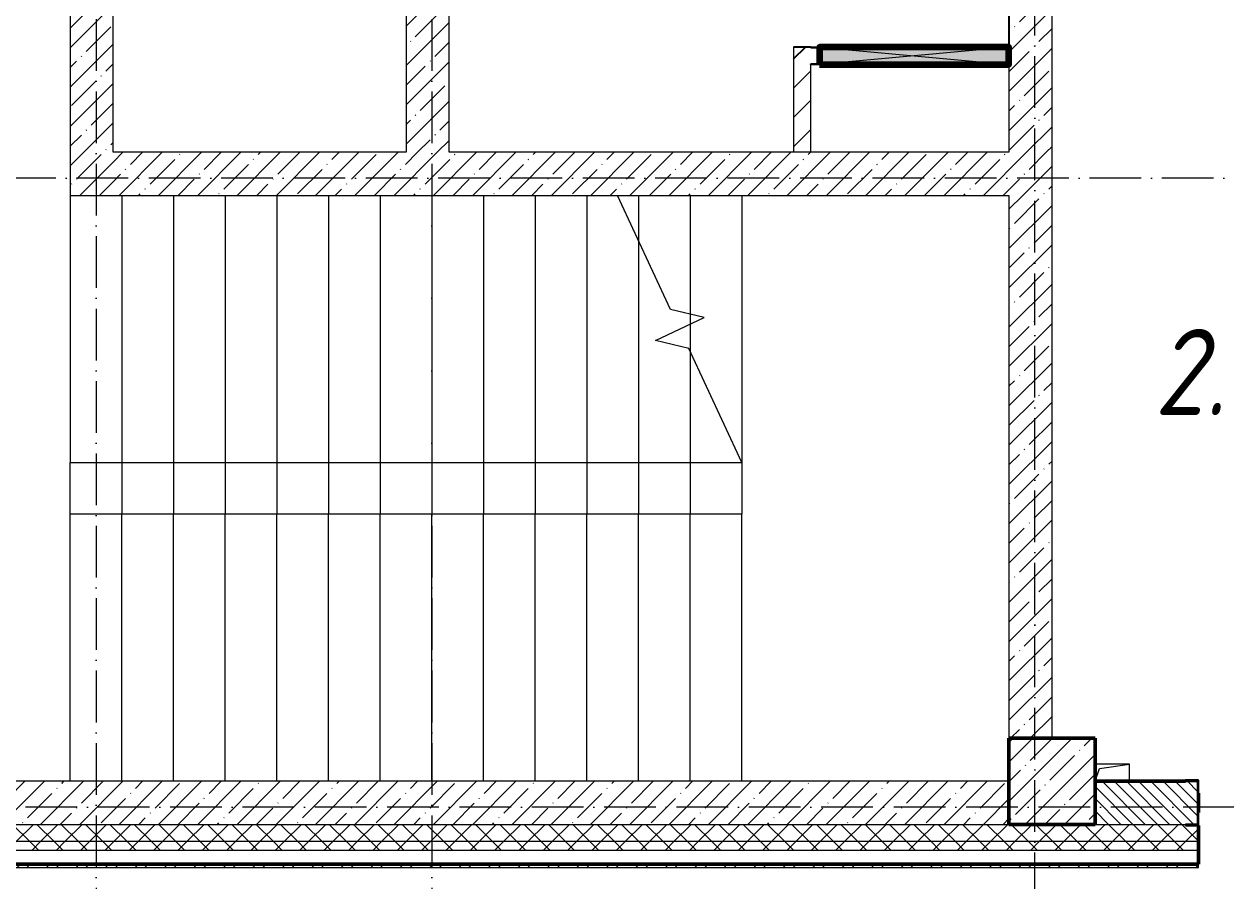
# Model space of a CAD drawing. Header units: millimetres. Extents: x -356862 to 418287, y 0 to 839748.
# Drawn here: x -16010 to -9032, y 456769 to 461741 of the extents above; entities that cross this region are included whole.
import ezdxf

# ---------------------------------------------------------------- set-up
doc = ezdxf.new("R2010")
doc.units = ezdxf.units.MM
doc.linetypes.add('50_200_ШТРИХ_1Т_ш5_п1_п1_', pattern=[700, 500, -100, 0, -100])
for name, color, linetype, lineweight in [('9.7) Заделка 956 шт', 6, 'Continuous', 158), ('A-DETL-GENF-OTLN', 7, 'Continuous', 9), ('A-FLOR-____-OTLN', 7, 'Continuous', 9), ('A-GENM-____-MCUT', 7, 'Continuous', 25), ('A-GENM-____-OTLN', 7, 'Continuous', 9), ('A-GENM-____-OTLN-1', 7, 'Continuous', 25), ('A-GLAZ-____-OTLN', 7, 'Continuous', 9), ('A-WALL-____-MCUT-1', 7, 'Continuous', 9), ('A-WALL-____-MCUT-2', 7, 'Continuous', 50), ('A-WALL-____-MCUT-3', 7, 'Continuous', 9), ('A-WALL-____-PATT-1', 7, 'Continuous', 9), ('A-WALL-FNSH-MCUT-1', 7, 'Continuous', 9), ('S-COLS-____-MCUT', 7, 'Continuous', 50), ('S-COLS-____-OTLN', 7, 'Continuous', 9), ('S-GRID-____-OTLN-1', 7, '50_200_ШТРИХ_1Т_ш5_п1_п1_', 9), ('S-STRS-____-MBND', 7, 'Continuous', 9), ('S-STRS-____-OTLN-1', 7, 'Continuous', 9), ('Марки помещений', 7, 'Continuous', 9)]:
    doc.layers.add(name, color=color, linetype=linetype, lineweight=lineweight)
doc.styles.add('ISOCPEUR_I_3', font='isocpeui.ttf', dxfattribs={"width": 0.85, "height": 2.2})
pattern_1 = [(45, (-15591.66, 459015.94), (-114.0493, 114.0493), []), (45, (-15477.61, 459015.94), (-114.0493, 114.0493), [201.612, -40.322, 3.353, -36.97])]
pattern_2 = [(45, (-15591.66, 459015.94), (-70.71068, 70.71068), []), (135, (-15591.66, 459015.94), (-70.71068, -70.71068), [])]
pattern_3 = [(45, (-15591.66, 459015.94), (-84.8528, 84.8528), [])]

# ---------------------------------------------------------------- blocks, each defined once
blk = doc.blocks.new('BSC_Колонна _Прямоугольная - 500х500-V84-АР1_План отверстий 2 этажа в осях 1-64_А-ГГ')
at = {"layer": 'S-COLS-____-OTLN'}
h = blk.add_hatch(dxfattribs=at)
h.set_pattern_fill('FP_113', color=256, style=0, pattern_type=2)
h.set_pattern_definition([(45, (-5550, 1668.96), (-114.0493, 114.0493), []), (45, (-5435.95, 1668.96), (-114.0493, 114.0493), [201.613, -40.323, 3.353, -36.97])])
h.paths.add_polyline_path([(-250, -250), (250, -250), (250, 250), (-250, 250)], flags=0)
at = {"layer": 'S-COLS-____-MCUT'}
for p, q in [((250, 250), (-250, 250)), ((-250, 250), (-250, -250)), ((250, -250), (250, 250)), ((-250, -250), (250, -250))]:
    blk.add_line(p, q, dxfattribs=at)
blk = doc.blocks.new('Фахверк_СКБ_Уголок - 250_2700-27497298-АР1_План отверстий 2 этажа в осях 1-64_А-ГГ')
at = {"layer": 'A-GENM-____-MCUT'}
for p, q in [((200, 181), (125, 181)), ((125, 181), (125, 106)), ((131, 106), (131, 175)), ((131, 175), (200, 175)), ((200, 175), (200, 181)), ((125, 106), (131, 106)), ((131, -6), (125, -6)), ((125, -6), (125, -81)), ((131, -75), (131, -6)), ((125, -81), (200, -81)), ((200, -75), (131, -75)), ((200, -81), (200, -75))]:
    blk.add_line(p, q, dxfattribs=at)
blk = doc.blocks.new('AR_Отверстие прямоугольное _в плите_ - AR_Отверстие прямоугольное _в плите_-30510746-АР1_План отверстий 2 этажа в осях 1-64_А-ГГ')
at = {"layer": 'A-GENM-____-OTLN'}
for p, q in [((100, 50), (-100, 50)), ((-100, -50), (-75, 25)), ((-75, 25), (100, 50)), ((100, -50), (100, 50))]:
    blk.add_line(p, q, dxfattribs=at)
blk = doc.blocks.new('AR_Отверстие прямоугольное _в стене_ - AR_Отверстие прямоугольное _в стене__ОВ-36901919-АР1_План отверстий 2 этажа в осях 1-64_А-ГГ')
at = {"layer": 'A-GLAZ-____-OTLN'}
blk.add_hatch(color=256, dxfattribs=at).paths.add_polyline_path([(-550, -50), (550, -50), (550, 50), (-550, 50)], flags=0)
at = {"layer": 'A-DETL-GENF-OTLN'}
for p, q in [((-550, -50), (-550, 50)), ((-550, 50), (550, 50)), ((550, 50), (-550, -50)), ((-550, 50), (550, -50)), ((550, 50), (-550, 50)), ((-550, 50), (-550, -50)), ((550, 50), (550, -50)), ((550, -50), (550, 50)), ((550, -50), (-550, -50)), ((-550, -50), (550, -50))]:
    blk.add_line(p, q, dxfattribs=at)
blk = doc.blocks.new('154_Фахверк_СКБ_Швеллер - Тип_100_3960-V200-АР1_План отверстий 2 этажа в осях 1-64_А-ГГ')
at = {"layer": 'A-GENM-____-MCUT'}
for p, q in [((125, 50), (175, 50)), ((128, 47), (128, -47)), ((175, 47), (128, 47)), ((175, 50), (175, 47)), ((175, -50), (125, -50)), ((128, -47), (175, -47)), ((175, -47), (175, -50))]:
    blk.add_line(p, q, dxfattribs=at)
blk = doc.blocks.new('2этаж')
at = {"layer": 'S-GRID-____-OTLN-1', "color": 251, "ltscale": 0.6, "true_color": 0x636466}
for p, q in [((-10141.7, 454533.3), (-10141.7, 508896.9)), ((-15591.7, 465551), (-15591.7, 454533.3)), ((-13641.7, 465551), (-13641.7, 454533.3)), ((88359, 460847), (-20260.4, 460847)), ((88482.7, 457197), (-20260.4, 457197))]:
    blk.add_line(p, q, dxfattribs=at)

msp = doc.modelspace()

# ---------------------------------------------------------------- hatches: boundary and pattern name
h = msp.add_hatch()
h.set_pattern_fill('FP_4', color=256, style=0, pattern_type=2)
h.set_pattern_definition(pattern_3)
h.paths.add_polyline_path([(-11541.6634, 461506.983), (-11441.6634, 461506.983), (-11441.6634, 461509.983), (-11394.6634, 461511.0699), (-11394.6634, 461603.983), (-11441.6634, 461603.983), (-11441.6634, 461606.983), (-11541.6634, 461606.983), (-11541.6634, 461509.983)], flags=0)
at = {"layer": 'A-WALL-____-PATT-1'}
h = msp.add_hatch(dxfattribs=at)
h.set_pattern_fill('FP_25', color=256, style=0, pattern_type=2)
h.set_pattern_definition(pattern_1)
h.paths.add_polyline_path([(-15605.353, 460746.983), (-15491.6634, 460746.983), (-15491.6634, 464846.983), (-15741.6634, 464846.983), (-15741.6634, 460746.983)], flags=0)
h = msp.add_hatch(dxfattribs=at)
h.set_pattern_fill('FP_25', color=256, style=0, pattern_type=2)
h.set_pattern_definition(pattern_1)
h.paths.add_polyline_path([(-10041.6634, 460996.983), (-10041.6634, 464596.983), (-10291.6634, 464596.983), (-10291.6634, 460996.983)], flags=0)
h = msp.add_hatch(dxfattribs=at)
h.set_pattern_fill('FP_25', color=256, style=0, pattern_type=2)
h.set_pattern_definition(pattern_1)
h.paths.add_polyline_path([(-13791.6634, 460996.983), (-13541.6634, 460996.983), (-13541.6634, 462046.983), (-13791.6634, 462046.983)], flags=0)
h.paths.add_polyline_path([(-13541.6634, 463396.983), (-13541.6634, 463696.983), (-13791.6634, 463696.983), (-13791.6634, 463396.983)], flags=0)
h = msp.add_hatch(dxfattribs=at)
h.set_pattern_fill('FP_4', color=256, style=0, pattern_type=2)
h.set_pattern_definition(pattern_3)
h.paths.add_polyline_path([(-11441.6634, 460996.983), (-11441.6634, 461506.983), (-11541.6634, 461506.983), (-11541.6634, 460996.983)], flags=0)
h = msp.add_hatch(dxfattribs=at)
h.set_pattern_fill('FP_25', color=256, style=0, pattern_type=2)
h.set_pattern_definition(pattern_1)
h.paths.add_polyline_path([(-10041.6634, 460746.983), (-10041.6634, 460996.983), (-15491.6634, 460996.983), (-15491.6634, 460746.983), (-10291.6634, 460746.983)], flags=0)
h = msp.add_hatch(dxfattribs=at)
h.set_pattern_fill('FP_25', color=256, style=0, pattern_type=2)
h.set_pattern_definition(pattern_1)
h.paths.add_polyline_path([(-10041.6634, 457596.983), (-10041.6634, 460746.983), (-10291.6634, 460746.983), (-10291.6634, 457596.983)], flags=0)
h = msp.add_hatch(dxfattribs=at)
h.set_pattern_fill('FP_25', color=256, style=0, pattern_type=2)
h.set_pattern_definition(pattern_1)
h.paths.add_polyline_path([(-10291.6634, 457096.983), (-10291.6634, 457346.983), (-17791.6634, 457346.983), (-17791.6634, 457096.983), (-10302.9601, 457096.983)], flags=0)
h = msp.add_hatch(dxfattribs=at)
h.set_pattern_fill('FP_6', color=256, style=0, pattern_type=2)
h.set_pattern_definition([(135, (-15591.663, 459015.94), (-35.35534, -35.35534), [])])
h.paths.add_polyline_path([(-5191.6634, 457096.983), (-5191.6634, 457346.983), (-8185.6634, 457346.983), (-8185.6634, 457277.983), (-8191.6634, 457277.983), (-8191.6634, 457165.983), (-8185.6634, 457165.983), (-8185.6634, 457096.983), (-6768.0315, 457096.983)], flags=0)
h.paths.add_polyline_path([(-9266.6634, 457096.983), (-9197.6634, 457096.983), (-9197.6634, 457165.983), (-9191.6634, 457165.983), (-9191.6634, 457277.983), (-9197.6634, 457277.983), (-9197.6634, 457346.983), (-9791.6634, 457346.983), (-9791.6634, 457096.983)], flags=0)
h = msp.add_hatch(dxfattribs=at)
h.set_pattern_fill('FP_1', color=256, style=0, pattern_type=2)
h.set_pattern_definition(pattern_2)
h.paths.add_polyline_path([(85658.3366, 456996.983), (85658.3366, 457096.983), (76633.3366, 457096.983), (76633.3366, 457090.983), (76558.3366, 457090.983), (76558.3366, 456996.983), (85158.3366, 456996.983)], flags=0)
h.paths.add_polyline_path([(74758.3366, 456996.983), (74758.3366, 457090.983), (74683.3366, 457090.983), (74683.3366, 457096.983), (66808.3366, 457096.983), (66808.3366, 456996.983), (74535.3257, 456996.983)], flags=0)
h.paths.add_polyline_path([(65308.3366, 456996.983), (65808.3366, 456996.983), (65808.3366, 457096.983), (64683.3366, 457096.983), (64683.3366, 457090.983), (64608.3366, 457090.983), (64608.3366, 456996.983), (64683.3366, 456996.983)], flags=0)
h.paths.add_polyline_path([(55408.3366, 456996.983), (56808.3366, 456996.983), (56808.3366, 457096.983), (55483.3366, 457096.983), (55483.3366, 457090.983), (55408.3366, 457090.983)], flags=0)
h.paths.add_polyline_path([(53258.3366, 456996.983), (53608.3366, 456996.983), (53608.3366, 457090.983), (53533.3366, 457090.983), (53533.3366, 457096.983), (52483.3366, 457096.983), (52483.3366, 457090.983), (52408.3366, 457090.983), (52408.3366, 456996.983), (52758.3366, 456996.983)], flags=0)
h.paths.add_polyline_path([(50608.0335, 456996.983), (50608.0335, 457090.983), (50533.3366, 457090.983), (50533.3366, 457096.983), (49483.3366, 457096.983), (49483.3366, 457090.983), (49408.3366, 457090.983), (49408.3366, 456996.983), (49790.8257, 456996.983)], flags=0)
h.paths.add_polyline_path([(47608.3366, 456996.983), (47608.3366, 457090.983), (47533.3366, 457090.983), (47533.3366, 457096.983), (46483.3366, 457096.983), (46483.3366, 457090.983), (46408.3366, 457090.983), (46408.3366, 456996.983), (47139.6293, 456996.983)], flags=0)
h.paths.add_polyline_path([(43758.3366, 456996.983), (44608.3366, 456996.983), (44608.3366, 457090.983), (44533.3366, 457090.983), (44533.3366, 457096.983), (43483.3366, 457096.983), (43483.3366, 457090.983), (43408.3366, 457090.983), (43408.3262, 456996.983), (43604.7007, 456996.983)], flags=0)
h.paths.add_polyline_path([(38302.3078, 456996.983), (38608.3262, 456996.983), (38608.3262, 457090.983), (38533.3366, 457090.983), (38533.3366, 457096.983), (37483.3366, 457096.983), (37483.3366, 457090.983), (37408.3366, 457090.983), (37408.3314, 456996.983), (38258.3366, 456996.983)], flags=0)
h.paths.add_polyline_path([(34408.3366, 456996.983), (35608.3314, 456996.983), (35608.3314, 457090.983), (35533.3366, 457090.983), (35533.3366, 457096.983), (34483.3366, 457096.983), (34483.3366, 457090.983), (34408.3366, 457090.983)], flags=0)
h.paths.add_polyline_path([(32116.1828, 456996.983), (32608.3366, 456996.983), (32608.3366, 457090.983), (32533.3366, 457090.983), (32533.3366, 457096.983), (31483.3366, 457096.983), (31483.3366, 457090.983), (31408.3366, 457090.983), (31408.3366, 456996.983), (31483.3366, 456996.983)], flags=0)
h.paths.add_polyline_path([(29464.9864, 456996.983), (29608.3366, 456996.983), (29608.3366, 457090.983), (29533.3366, 457090.983), (29533.3366, 457096.983), (28483.3366, 457096.983), (28483.3366, 457090.983), (28408.3366, 457090.983), (28408.3366, 456996.983), (29258.3366, 456996.983)], flags=0)
h.paths.add_polyline_path([(26608.3366, 456996.983), (26608.3366, 457090.983), (26533.3366, 457090.983), (26533.3366, 457096.983), (25483.3366, 457096.983), (25483.3366, 457090.983), (25408.3366, 457090.983), (25408.3366, 456996.983), (26533.3366, 456996.983)], flags=0)
h.paths.add_polyline_path([(23608.3366, 456996.983), (23608.3366, 457090.983), (23533.3366, 457091.6258), (23533.3366, 457096.983), (22208.3366, 457096.983), (22208.3366, 456996.983), (23602.3366, 456996.983)], flags=0)
h.paths.add_polyline_path([(19208.3366, 456996.983), (20408.3366, 456996.983), (20408.3366, 457090.983), (20333.3366, 457090.983), (20333.3366, 457096.983), (19208.3366, 457096.983)], flags=0)
h.paths.add_polyline_path([(17402.3366, 456996.983), (17408.3366, 456996.983), (17408.3366, 457090.983), (17333.3366, 457090.983), (17333.3366, 457096.983), (16283.3366, 457096.983), (16283.3366, 457090.983), (16208.3366, 457090.983), (16209.0042, 456996.983), (17333.3366, 456996.983)], flags=0)
h.paths.add_polyline_path([(14333.3366, 456996.983), (14408.3366, 456996.983), (14408.3366, 457090.983), (14333.3366, 457090.983), (14333.3366, 457096.983), (13208.3366, 457096.983), (13208.3366, 456996.983), (13708.3366, 456996.983)], flags=0)
h.paths.add_polyline_path([(10708.3366, 456996.983), (11408.3366, 456996.983), (11408.3366, 457090.983), (11333.3366, 457090.983), (11333.3366, 457096.983), (10208.3366, 457096.983), (10208.3366, 456996.983)], flags=0)
h.paths.add_polyline_path([(8408.3366, 456996.983), (8408.3366, 457090.983), (8333.3366, 457090.983), (8333.3366, 457096.983), (7283.3366, 457096.983), (7283.3366, 457090.983), (7208.3366, 457090.983), (7208.3366, 456996.983), (7371.6828, 456996.983)], flags=0)
h.paths.add_polyline_path([(5333.3366, 456996.983), (5408.3366, 456996.983), (5408.3366, 457090.983), (5333.3366, 457090.983), (5333.3366, 457096.983), (4208.3366, 457096.983), (4208.3366, 456996.983), (4720.4864, 456996.983)], flags=0)
h.paths.add_polyline_path([(1208.3366, 456996.983), (2408.3366, 456996.983), (2408.3366, 457090.983), (2333.3366, 457090.983), (2333.3366, 457096.983), (1208.3366, 457096.983)], flags=0)
h.paths.add_polyline_path([(-591.6634, 456996.983), (-591.6634, 457090.983), (-666.6634, 457090.983), (-666.6634, 457096.983), (-1716.6634, 457096.983), (-1716.6634, 457090.983), (-1791.6634, 457090.983), (-1791.6634, 456996.983), (-691.6634, 456996.983)], flags=0)
h.paths.add_polyline_path([(-2791.6634, 456996.983), (-2791.6634, 457090.983), (-2866.6634, 457090.983), (-2866.6634, 457096.983), (-8116.6634, 457096.983), (-8116.6634, 457090.983), (-8191.6634, 457090.983), (-8191.6634, 456996.983), (-3233.1029, 456996.983)], flags=0)
h.paths.add_polyline_path([(-10291.6634, 456996.983), (-9191.6634, 456996.983), (-9191.6634, 457090.983), (-9266.6634, 457090.983), (-9266.6634, 457096.983), (-18041.6634, 457096.983), (-18041.6634, 456996.983), (-10302.9601, 456996.983)], flags=0)
h = msp.add_hatch(dxfattribs=at)
h.set_pattern_fill('FP_1', color=256, style=0, pattern_type=2)
h.set_pattern_definition(pattern_2)
h.paths.add_polyline_path([(85658.3366, 456946.983), (85758.3366, 456946.983), (85758.3366, 456996.983), (76558.3366, 456996.983), (76558.3366, 456946.983), (85140.1114, 456946.983)], flags=0)
h.paths.add_polyline_path([(73651.5936, 456946.983), (74758.3366, 456946.983), (74758.3366, 456996.983), (66808.3366, 456996.983), (66808.3366, 456946.983), (72767.8614, 456946.983)], flags=0)
h.paths.add_polyline_path([(64608.3366, 456946.983), (65808.3366, 456946.983), (65808.3366, 456996.983), (64608.3366, 456996.983)], flags=0)
h.paths.add_polyline_path([(56808.3366, 456946.983), (56808.3366, 456996.983), (55408.3366, 456996.983), (55408.3366, 456946.983), (55976.9507, 456946.983)], flags=0)
h.paths.add_polyline_path([(53608.3366, 456946.983), (53608.3366, 456996.983), (52408.3366, 456996.983), (52408.3366, 456946.983), (53325.7543, 456946.983)], flags=0)
h.paths.add_polyline_path([(49790.8257, 456946.983), (50608.0335, 456946.983), (50608.0335, 456996.983), (49408.3366, 456996.983), (49408.3366, 456946.983)], flags=0)
h.paths.add_polyline_path([(47608.3366, 456946.983), (47608.3366, 456996.983), (46408.3366, 456996.983), (46408.3366, 456946.983), (47139.6293, 456946.983)], flags=0)
h.paths.add_polyline_path([(44488.4328, 456946.983), (44608.3366, 456946.983), (44608.3366, 456996.983), (43408.3262, 456996.983), (43408.3262, 456946.983), (43604.7007, 456946.983)], flags=0)
h.paths.add_polyline_path([(38608.3262, 456946.983), (38608.3262, 456996.983), (37408.3314, 456996.983), (37408.3314, 456946.983), (38302.3078, 456946.983)], flags=0)
h.paths.add_polyline_path([(35608.3314, 456946.983), (35608.3314, 456996.983), (34408.3366, 456996.983), (34408.3366, 456946.983), (34767.3792, 456946.983)], flags=0)
h.paths.add_polyline_path([(31408.3366, 456946.983), (32608.3366, 456946.983), (32608.3366, 456996.983), (31408.3366, 456996.983)], flags=0)
h.paths.add_polyline_path([(29464.9864, 456946.983), (29608.3366, 456946.983), (29608.3366, 456996.983), (28408.3366, 456996.983), (28408.3366, 456946.983), (28581.2542, 456946.983)], flags=0)
h.paths.add_polyline_path([(26608.3366, 456946.983), (26608.3366, 456996.983), (25408.3366, 456996.983), (25408.3366, 456946.983), (25930.0578, 456946.983)], flags=0)
h.paths.add_polyline_path([(23278.8614, 456946.983), (23608.3366, 456946.983), (23608.3366, 456996.983), (22208.3366, 456996.983), (22208.3366, 456946.983), (22395.1292, 456946.983)], flags=0)
h.paths.add_polyline_path([(20408.3366, 456946.983), (20408.3366, 456996.983), (19208.3366, 456996.983), (19208.3366, 456946.983), (19743.9328, 456946.983)], flags=0)
h.paths.add_polyline_path([(17408.3366, 456946.983), (17408.3366, 456996.983), (16208.3366, 456996.983), (16209.0042, 456946.983)], flags=0)
h.paths.add_polyline_path([(14408.3366, 456946.983), (14408.3366, 456996.983), (13208.3366, 456996.983), (13208.3366, 456946.983)], flags=0)
h.paths.add_polyline_path([(10208.3366, 456946.983), (11408.3366, 456946.983), (11408.3366, 456996.983), (10208.3366, 456996.983)], flags=0)
h.paths.add_polyline_path([(8408.3366, 456946.983), (8408.3366, 456996.983), (7208.3366, 456996.983), (7208.3366, 456946.983), (7371.6828, 456946.983)], flags=0)
h.paths.add_polyline_path([(5408.3366, 456946.983), (5408.3366, 456996.983), (4208.3366, 456996.983), (4208.3366, 456946.983), (4720.4864, 456946.983)], flags=0)
h.paths.add_polyline_path([(2408.3366, 456946.983), (2408.3366, 456996.983), (1208.3366, 456996.983), (1208.3366, 456946.983), (2069.2899, 456946.983)], flags=0)
h.paths.add_polyline_path([(-591.6634, 456946.983), (-591.6634, 456996.983), (-1791.6634, 456996.983), (-1791.6634, 456946.983), (-1465.6387, 456946.983)], flags=0)
h.paths.add_polyline_path([(-2791.6634, 456946.983), (-2791.6634, 456996.983), (-8191.6634, 456996.983), (-8191.6634, 456946.983), (-3233.1029, 456946.983)], flags=0)
h.paths.add_polyline_path([(-9191.6634, 456946.983), (-9191.6634, 456996.983), (-18141.6634, 456996.983), (-18141.6634, 456946.983), (-10302.9601, 456946.983)], flags=0)
h = msp.add_hatch(dxfattribs=at)
h.set_pattern_fill('FP_3', color=256, style=0, pattern_type=2)
h.set_pattern_definition([(45, (-15591.66, 459015.94), (-85.5366, 85.5366), []), (45, (-15534.64, 459015.94), (-85.5366, 85.5366), [])])
h.paths.add_polyline_path([(22209.3366, 456846.983), (22723.3366, 456846.983), (22723.3366, 456866.983), (22209.3366, 456866.983)], flags=0)
h.paths.add_polyline_path([(19743.9328, 456846.983), (20408.3366, 456846.983), (20408.3366, 456866.983), (19208.3366, 456866.983), (19208.3366, 456846.983)], flags=0)
h.paths.add_polyline_path([(17408.3366, 456846.983), (17408.3366, 456866.983), (16209.3366, 456866.983), (16209.3366, 456846.983)], flags=0)
h.paths.add_polyline_path([(14408.3366, 456846.983), (14408.3366, 456866.983), (13208.3366, 456866.983), (13208.3366, 456846.983)], flags=0)
h.paths.add_polyline_path([(10906.6114, 456846.983), (11408.3366, 456846.983), (11408.3366, 456866.983), (10209.3366, 456866.983), (10209.3366, 456846.983)], flags=0)
h.paths.add_polyline_path([(8408.3366, 456846.983), (8408.3366, 456866.983), (7208.3366, 456866.983), (7208.3366, 456846.983), (7371.6828, 456846.983)], flags=0)
h.paths.add_polyline_path([(4720.4864, 456846.983), (5408.3366, 456846.983), (5408.3366, 456866.983), (4208.3366, 456866.983), (4208.3366, 456846.983)], flags=0)
h.paths.add_polyline_path([(2069.2899, 456846.983), (2408.3366, 456846.983), (2408.3366, 456866.983), (1208.3366, 456866.983), (1208.3366, 456846.983)], flags=0)
h.paths.add_polyline_path([(-1465.6387, 456846.983), (-591.6634, 456846.983), (-591.6634, 456866.983), (-1791.6634, 456866.983), (-1791.6634, 456846.983)], flags=0)
h.paths.add_polyline_path([(-3233.1029, 456846.983), (-2791.6634, 456846.983), (-2791.6634, 456866.983), (-8191.6634, 456866.983), (-8191.6634, 456846.983), (-5000.5672, 456846.983)], flags=0)
h.paths.add_polyline_path([(-10302.9601, 456846.983), (-9191.6634, 456846.983), (-9191.6634, 456866.983), (-18271.6634, 456866.983), (-18271.6634, 456846.983), (-12070.4244, 456846.983)], flags=0)

# ---------------------------------------------------------------- linework, layer by layer
for p, q in [((-10291.6634, 464596.983), (-10291.6634, 461606.983)), ((-11441.6634, 461606.983), (-11541.6634, 461606.983))]:
    msp.add_line(p, q)
at = {"layer": '9.7) Заделка 956 шт'}
msp.add_lwpolyline([(-11391.6634, 461506.983), (-10291.6634, 461506.983), (-10291.6634, 461606.983), (-11391.6634, 461606.983)], close=True, dxfattribs=at)
at = {"layer": 'A-FLOR-____-OTLN'}
msp.add_line((-15741.6634, 457346.983), (-15741.6634, 459196.983), dxfattribs=at)
at = {"layer": 'A-WALL-____-MCUT-1'}
for p, q in [((-15741.6634, 464846.983), (-15741.6634, 460746.983)), ((-10041.6634, 457596.983), (-10041.6634, 464596.983)), ((-15491.6634, 460996.983), (-15491.6634, 463696.983)), ((-13791.6634, 462046.983), (-13791.6634, 460996.983)), ((-13541.6634, 460996.983), (-13541.6634, 462046.983)), ((-10291.6634, 461506.983), (-10291.6634, 460996.983)), ((-13791.6634, 460996.983), (-15491.6634, 460996.983)), ((-10291.6634, 460996.983), (-13541.6634, 460996.983)), ((-15741.6634, 460746.983), (-10291.6634, 460746.983)), ((-10291.6634, 460746.983), (-10291.6634, 457596.983)), ((-10291.6634, 457346.983), (-17791.6634, 457346.983)), ((-18041.6634, 457096.983), (-10291.6634, 457096.983))]:
    msp.add_line(p, q, dxfattribs=at)
at = {"layer": 'A-WALL-____-MCUT-2'}
for p, q in [((-9266.6634, 457346.983), (-9791.6634, 457346.983)), ((-9191.6634, 457165.983), (-9191.6634, 457277.983)), ((-9191.6634, 456866.983), (-9191.6634, 457090.983)), ((-18271.6634, 456866.983), (-9191.6634, 456866.983))]:
    msp.add_line(p, q, dxfattribs=at)
at = {"layer": 'A-WALL-____-MCUT-3'}
for p, q in [((-9791.6634, 457096.983), (-9266.6634, 457096.983)), ((-18191.6634, 456946.983), (-9191.6634, 456946.983)), ((-9191.6634, 456996.983), (-18141.6634, 456996.983))]:
    msp.add_line(p, q, dxfattribs=at)
at = {"layer": 'A-WALL-FNSH-MCUT-1'}
for p, q in [((-11541.6634, 461606.983), (-11541.6634, 460996.983)), ((-11441.6634, 460996.983), (-11441.6634, 461506.983)), ((-18291.6634, 456846.983), (-9191.6634, 456846.983)), ((-9191.6634, 456846.983), (-9191.6634, 456866.983))]:
    msp.add_line(p, q, dxfattribs=at)
at = {"layer": 'S-GRID-____-OTLN-1', "color": 251, "ltscale": 0.6, "true_color": 0x636466}
for p, q in [((-10141.6634, 454533.3346), (-10141.6634, 508896.9006)), ((-10141.6634, 454533.3346), (-10141.6634, 508896.9006)), ((-15591.6634, 465550.9569), (-15591.6634, 454533.3346)), ((-15591.6634, 465550.9569), (-15591.6634, 454533.3346)), ((-13641.6634, 465550.9569), (-13641.6634, 454533.3346)), ((-13641.6634, 465550.9569), (-13641.6634, 454533.3346)), ((88358.9537, 460846.983), (-20260.4336, 460846.983)), ((88358.9537, 460846.983), (-20260.4336, 460846.983)), ((88482.7432, 457196.983), (-20260.4336, 457196.983)), ((88482.7432, 457196.983), (-20260.4336, 457196.983))]:
    msp.add_line(p, q, dxfattribs=at)
at = {"layer": 'S-STRS-____-MBND'}
for p, q in [((-12255.8791, 460085.2714), (-12564.4402, 460746.983)), ((-12061.4412, 460038.0171), (-12255.8791, 460085.2714)), ((-12344.6624, 459905.9489), (-12061.4412, 460038.0171)), ((-12150.2245, 459858.6945), (-12344.6624, 459905.9489)), ((-11841.6634, 459196.983), (-12150.2245, 459858.6945))]:
    msp.add_line(p, q, dxfattribs=at)
at = {"layer": 'S-STRS-____-OTLN-1'}
for p, q in [((-15741.6634, 460746.983), (-15741.6634, 459196.983)), ((-15741.6634, 460746.983), (-15741.6634, 459196.983)), ((-15441.6634, 460746.983), (-15441.6634, 459196.983)), ((-15441.6634, 460746.983), (-15441.6634, 459196.983)), ((-15141.6634, 460746.983), (-15141.6634, 459196.983)), ((-15141.6634, 460746.983), (-15141.6634, 459196.983)), ((-14841.6634, 460746.983), (-14841.6634, 459196.983)), ((-14841.6634, 460746.983), (-14841.6634, 459196.983)), ((-14541.6634, 460746.983), (-14541.6634, 459196.983)), ((-14541.6634, 460746.983), (-14541.6634, 459196.983)), ((-14241.6634, 460746.983), (-14241.6634, 459196.983)), ((-14241.6634, 460746.983), (-14241.6634, 459196.983)), ((-13941.6634, 460746.983), (-13941.6634, 459196.983)), ((-13941.6634, 460746.983), (-13941.6634, 459196.983)), ((-13641.6634, 460746.983), (-13641.6634, 459196.983)), ((-13641.6634, 460746.983), (-13641.6634, 459196.983)), ((-13341.6634, 460746.983), (-13341.6634, 459196.983)), ((-13341.6634, 460746.983), (-13341.6634, 459196.983)), ((-13041.6634, 460746.983), (-13041.6634, 459196.983)), ((-13041.6634, 460746.983), (-13041.6634, 459196.983)), ((-12741.6634, 460746.983), (-12741.6634, 459196.983)), ((-12741.6634, 460746.983), (-12741.6634, 459196.983)), ((-12441.6634, 460746.983), (-12441.6634, 460483.6871)), ((-12441.6634, 460746.983), (-12441.6634, 460483.6871)), ((-12141.6634, 460746.983), (-12141.6634, 460057.5135)), ((-12141.6634, 460746.983), (-12141.6634, 460057.5135)), ((-11841.6634, 460746.983), (-11841.6634, 458896.983)), ((-11841.6634, 460746.983), (-11841.6634, 458896.983)), ((-12441.6634, 460483.6871), (-12441.6634, 459196.983)), ((-12441.6634, 460483.6871), (-12441.6634, 459196.983)), ((-12141.6634, 460057.5135), (-12141.6634, 460000.6089)), ((-12141.6634, 460057.5135), (-12141.6634, 460000.6089)), ((-12141.6634, 460000.6089), (-12141.6634, 459840.335)), ((-12141.6634, 460000.6089), (-12141.6634, 459840.335)), ((-12141.6634, 459840.335), (-12141.6634, 459196.983)), ((-12141.6634, 459840.335), (-12141.6634, 459196.983)), ((-15741.6634, 459196.983), (-15441.6634, 459196.983)), ((-15441.6634, 459196.983), (-15441.6634, 458896.983)), ((-15441.6634, 459196.983), (-15441.6634, 458896.983)), ((-15441.6634, 459196.983), (-15141.6634, 459196.983)), ((-15141.6634, 459196.983), (-15141.6634, 458896.983)), ((-15141.6634, 459196.983), (-15141.6634, 458896.983)), ((-15141.6634, 459196.983), (-14841.6634, 459196.983)), ((-14841.6634, 459196.983), (-14841.6634, 458896.983)), ((-14841.6634, 459196.983), (-14841.6634, 458896.983)), ((-14841.6634, 459196.983), (-14541.6634, 459196.983)), ((-14541.6634, 459196.983), (-14541.6634, 458896.983)), ((-14541.6634, 459196.983), (-14541.6634, 458896.983)), ((-14541.6634, 459196.983), (-14241.6634, 459196.983)), ((-14241.6634, 459196.983), (-14241.6634, 458896.983)), ((-14241.6634, 459196.983), (-14241.6634, 458896.983)), ((-14241.6634, 459196.983), (-13941.6634, 459196.983)), ((-13941.6634, 459196.983), (-13941.6634, 458896.983)), ((-13941.6634, 459196.983), (-13941.6634, 458896.983)), ((-13941.6634, 459196.983), (-13641.6634, 459196.983)), ((-13641.6634, 459196.983), (-13641.6634, 458896.983)), ((-13641.6634, 459196.983), (-13641.6634, 458896.983)), ((-13641.6634, 459196.983), (-13341.6634, 459196.983)), ((-13341.6634, 459196.983), (-13341.6634, 458896.983)), ((-13341.6634, 459196.983), (-13341.6634, 458896.983)), ((-13341.6634, 459196.983), (-13041.6634, 459196.983)), ((-13041.6634, 459196.983), (-13041.6634, 458896.983)), ((-13041.6634, 459196.983), (-13041.6634, 458896.983)), ((-13041.6634, 459196.983), (-12741.6634, 459196.983)), ((-12741.6634, 459196.983), (-12741.6634, 458896.983)), ((-12741.6634, 459196.983), (-12741.6634, 458896.983)), ((-12741.6634, 459196.983), (-12441.6634, 459196.983)), ((-12441.6634, 459196.983), (-12441.6634, 458896.983)), ((-12441.6634, 459196.983), (-12441.6634, 458896.983)), ((-12441.6634, 459196.983), (-12141.6634, 459196.983)), ((-12141.6634, 459196.983), (-12141.6634, 458896.983)), ((-12141.6634, 459196.983), (-12141.6634, 458896.983)), ((-12141.6634, 459196.983), (-11841.6634, 459196.983)), ((-15741.6634, 457346.983), (-15741.6634, 458896.983)), ((-15441.6634, 458896.983), (-15741.6634, 458896.983)), ((-15141.6634, 458896.983), (-15441.6634, 458896.983)), ((-15441.6634, 457346.983), (-15441.6634, 458896.983)), ((-15441.6634, 457346.983), (-15441.6634, 458896.983)), ((-14841.6634, 458896.983), (-15141.6634, 458896.983)), ((-15141.6634, 457346.983), (-15141.6634, 458896.983)), ((-15141.6634, 457346.983), (-15141.6634, 458896.983)), ((-14541.6634, 458896.983), (-14841.6634, 458896.983)), ((-14841.6634, 457346.983), (-14841.6634, 458896.983)), ((-14841.6634, 457346.983), (-14841.6634, 458896.983)), ((-14241.6634, 458896.983), (-14541.6634, 458896.983)), ((-14541.6634, 457346.983), (-14541.6634, 458896.983)), ((-14541.6634, 457346.983), (-14541.6634, 458896.983)), ((-13941.6634, 458896.983), (-14241.6634, 458896.983)), ((-14241.6634, 457346.983), (-14241.6634, 458896.983)), ((-14241.6634, 457346.983), (-14241.6634, 458896.983)), ((-13641.6634, 458896.983), (-13941.6634, 458896.983)), ((-13941.6634, 457346.983), (-13941.6634, 458896.983)), ((-13941.6634, 457346.983), (-13941.6634, 458896.983)), ((-13341.6634, 458896.983), (-13641.6634, 458896.983)), ((-13641.6634, 457346.983), (-13641.6634, 458896.983)), ((-13641.6634, 457346.983), (-13641.6634, 458896.983)), ((-13041.6634, 458896.983), (-13341.6634, 458896.983)), ((-13341.6634, 457346.983), (-13341.6634, 458896.983)), ((-13341.6634, 457346.983), (-13341.6634, 458896.983)), ((-12741.6634, 458896.983), (-13041.6634, 458896.983)), ((-13041.6634, 457346.983), (-13041.6634, 458896.983)), ((-13041.6634, 457346.983), (-13041.6634, 458896.983)), ((-12441.6634, 458896.983), (-12741.6634, 458896.983)), ((-12741.6634, 457346.983), (-12741.6634, 458896.983)), ((-12741.6634, 457346.983), (-12741.6634, 458896.983)), ((-12141.6634, 458896.983), (-12441.6634, 458896.983)), ((-12441.6634, 457346.983), (-12441.6634, 458896.983)), ((-12441.6634, 457346.983), (-12441.6634, 458896.983)), ((-11841.6634, 458896.983), (-12141.6634, 458896.983)), ((-12141.6634, 457346.983), (-12141.6634, 458896.983)), ((-12141.6634, 457346.983), (-12141.6634, 458896.983)), ((-11841.6634, 457346.983), (-11841.6634, 458896.983)), ((-11841.6634, 457346.983), (-11841.6634, 458896.983))]:
    msp.add_line(p, q, dxfattribs=at)

# ---------------------------------------------------------------- block references
at = {"color": 18, "true_color": 0x000000}
msp.add_blockref('2этаж', (0, 0), dxfattribs=at)
at = {"rotation": 180}
msp.add_blockref('154_Фахверк_СКБ_Швеллер - Тип_100_3960-V200-АР1_План отверстий 2 этажа в осях 1-64_А-ГГ', (-11266.6634, 461556.983), dxfattribs=at)
msp.add_blockref('AR_Отверстие прямоугольное _в стене_ - AR_Отверстие прямоугольное _в стене__ОВ-36901919-АР1_План отверстий 2 этажа в осях 1-64_А-ГГ', (-10841.6634, 461556.983))
at = {"layer": 'A-GENM-____-OTLN'}
msp.add_blockref('AR_Отверстие прямоугольное _в плите_ - AR_Отверстие прямоугольное _в плите_-30510746-АР1_План отверстий 2 этажа в осях 1-64_А-ГГ', (-9691.6634, 457396.983), dxfattribs=at)
at = {"layer": 'A-GENM-____-OTLN-1', "rotation": 180}
msp.add_blockref('Фахверк_СКБ_Уголок - 250_2700-27497298-АР1_План отверстий 2 этажа в осях 1-64_А-ГГ', (-9066.6634, 457271.983), dxfattribs=at)
at = {"layer": 'S-COLS-____-OTLN'}
msp.add_blockref('BSC_Колонна _Прямоугольная - 500х500-V84-АР1_План отверстий 2 этажа в осях 1-64_А-ГГ', (-10041.6634, 457346.983), dxfattribs=at)

# ---------------------------------------------------------------- texts
at = {"layer": 'Марки помещений', "insert": (-9447.8242, 459972.2675), "char_height": 500, "width": 817.72125, "attachment_point": 1, "style": 'ISOCPEUR_I_3'}
msp.add_mtext('2.054', dxfattribs=at)

doc.saveas('drawing.dxf')
